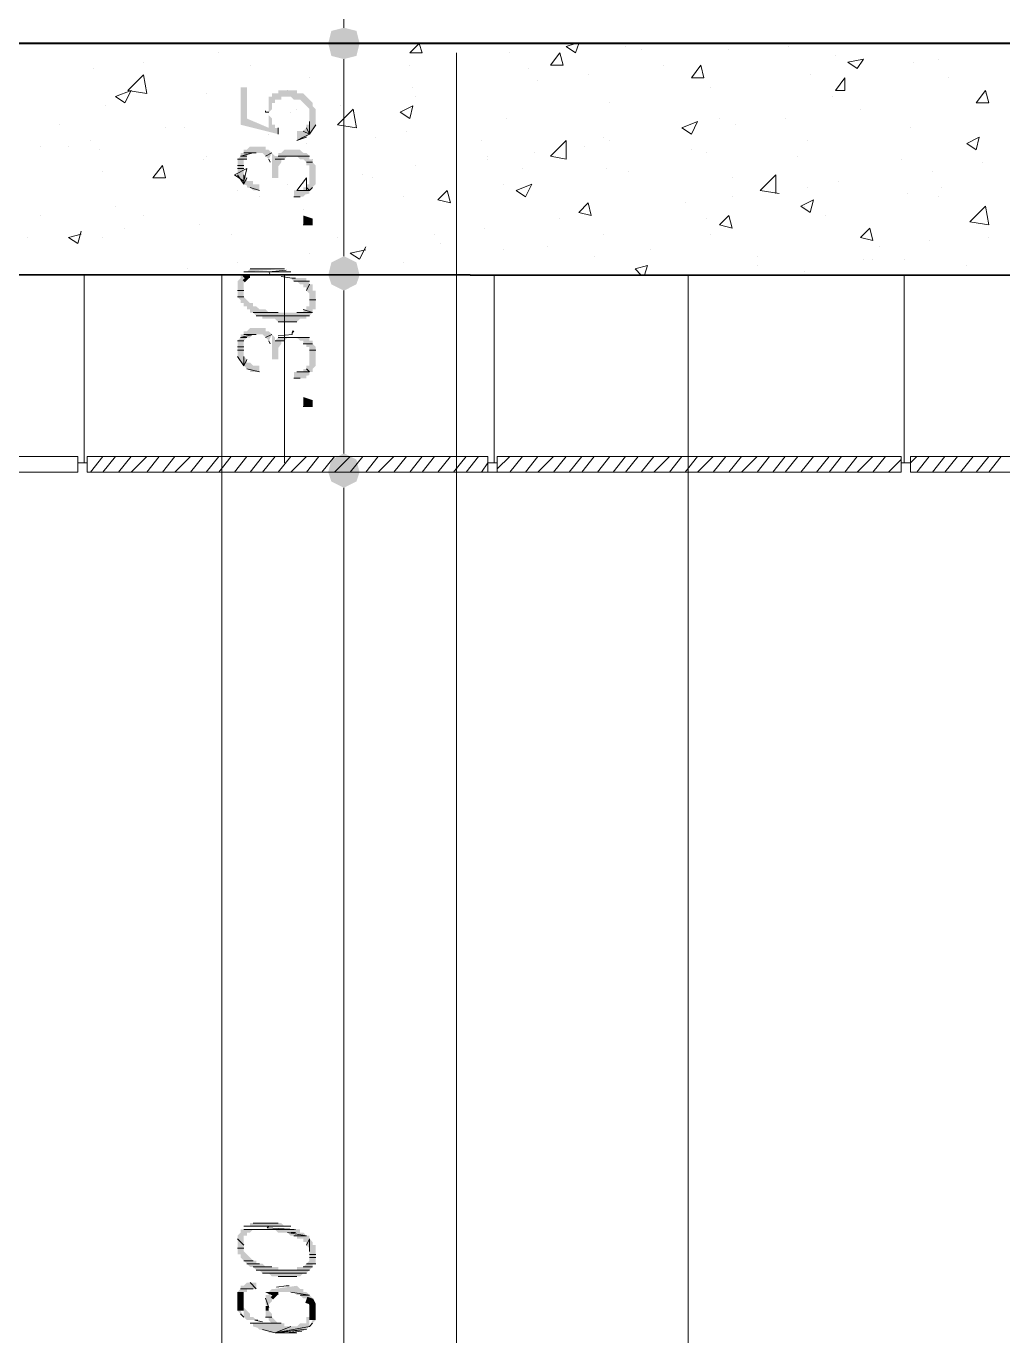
# Model space of a CAD drawing. Header units: millimetres. Extents: x 182 to 575, y -105 to 95.
# Drawn here: x 290.478 to 291.964, y 74.992 to 76.985 of the extents above; entities that cross this region are included whole.
import ezdxf

# ---------------------------------------------------------------- set-up
doc = ezdxf.new("R2010")
doc.units = ezdxf.units.MM
doc.header["$MEASUREMENT"] = 0
doc.layers.add('PDF_Geometry', color=7, linetype='Continuous')
doc.layers.add('PDF_Solid Fills', color=7, linetype='Continuous')

msp = doc.modelspace()

# ---------------------------------------------------------------- hatches: boundary and pattern name
at = {"layer": 'PDF_Solid Fills', "transparency": 33554559}
for points in [[(290.9421, 76.9396), (290.9612, 76.9348), (290.9802, 76.9396), (290.985, 76.9586), (290.9802, 76.9777), (290.9612, 76.9824), (290.9421, 76.9777), (290.9373, 76.9586)], [(290.8993, 76.6824), (290.9135, 76.6824), (290.9135, 76.692), (290.8993, 76.6967)], [(290.9421, 76.592), (290.9612, 76.5824), (290.9802, 76.592), (290.985, 76.6062), (290.9802, 76.6253), (290.9612, 76.6348), (290.9421, 76.6253), (290.9373, 76.6062)], [(290.8993, 76.592), (290.8993, 76.5872), (290.904, 76.5872), (290.904, 76.5824), (290.9088, 76.5777), (290.9088, 76.5586), (290.904, 76.5586), (290.904, 76.5539), (290.8993, 76.5539), (290.8993, 76.5491), (290.8469, 76.5491), (290.8421, 76.5539), (290.8326, 76.5539), (290.8278, 76.5586), (290.8231, 76.5586), (290.8231, 76.5634), (290.8183, 76.5634), (290.8135, 76.5682), (290.8088, 76.5729), (290.8088, 76.6062), (290.804, 76.6062), (290.804, 76.6015), (290.7993, 76.5967), (290.7993, 76.5729), (290.804, 76.5682), (290.804, 76.5634), (290.8088, 76.5634), (290.8088, 76.5586), (290.8135, 76.5586), (290.8135, 76.5539), (290.8183, 76.5539), (290.8183, 76.5491), (290.8231, 76.5491), (290.8278, 76.5443), (290.8373, 76.5443), (290.8373, 76.5396), (290.8564, 76.5396), (290.8612, 76.5348), (290.8897, 76.5348), (290.8945, 76.5396), (290.904, 76.5396), (290.904, 76.5443), (290.9088, 76.5443), (290.9135, 76.5491), (290.9135, 76.5539), (290.9183, 76.5539), (290.9183, 76.5824), (290.9135, 76.5824), (290.9135, 76.592), (290.9088, 76.592), (290.9088, 76.5967), (290.904, 76.5967), (290.904, 76.6015), (290.8802, 76.6015), (290.885, 76.5967), (290.8897, 76.5967), (290.8945, 76.592)], [(290.8707, 76.6158), (290.8183, 76.6158), (290.8135, 76.611)], [(290.8993, 76.4062), (290.9135, 76.4062), (290.9135, 76.4158), (290.8993, 76.4205)], [(290.9421, 76.292), (290.9612, 76.2824), (290.9802, 76.292), (290.985, 76.3062), (290.9802, 76.3253), (290.9612, 76.3348), (290.9421, 76.3253), (290.9373, 76.3062)], [(290.8231, 75.1539), (290.804, 75.1539), (290.804, 75.1491), (290.7993, 75.1443), (290.7993, 75.1158), (290.804, 75.1158), (290.804, 75.111), (290.8088, 75.1062), (290.8135, 75.1015), (290.8183, 75.0967), (290.8231, 75.0967), (290.8278, 75.092), (290.8326, 75.092), (290.8373, 75.0872), (290.8469, 75.0872), (290.8516, 75.0824), (290.8945, 75.0824), (290.8993, 75.0872), (290.904, 75.0872), (290.9088, 75.092), (290.9135, 75.0967), (290.9135, 75.1015), (290.9183, 75.1015), (290.9183, 75.1301), (290.9135, 75.1301), (290.9135, 75.1348), (290.9088, 75.1396), (290.9088, 75.1443), (290.904, 75.1443), (290.8993, 75.1491), (290.8945, 75.1491), (290.8945, 75.1539), (290.8564, 75.1539), (290.8612, 75.1491), (290.8754, 75.1491), (290.8802, 75.1443), (290.8897, 75.1443), (290.8897, 75.1396), (290.8993, 75.1396), (290.8993, 75.1348), (290.904, 75.1348), (290.904, 75.1301), (290.9088, 75.1253), (290.9088, 75.1062), (290.904, 75.1015), (290.8993, 75.0967), (290.8897, 75.0967), (290.8897, 75.092), (290.8612, 75.092), (290.8612, 75.0967), (290.8421, 75.0967), (290.8373, 75.1015), (290.8278, 75.1015), (290.8278, 75.1062), (290.8231, 75.1062), (290.8183, 75.111), (290.8135, 75.1158), (290.8088, 75.1205), (290.8088, 75.1443), (290.8135, 75.1443), (290.8135, 75.1491), (290.8183, 75.1491)], [(290.8659, 75.1634), (290.8183, 75.1634), (290.8183, 75.1586), (290.8707, 75.1586)], [(290.8135, 75.0586), (290.8135, 75.0634), (290.8278, 75.0634), (290.8278, 75.0729), (290.8135, 75.0729), (290.8088, 75.0681), (290.804, 75.0681), (290.804, 75.0634), (290.7993, 75.0586)]]:
    msp.add_hatch(color=256, dxfattribs=at).paths.add_polyline_path(points)
h = msp.add_hatch(color=256, dxfattribs=at)
h.paths.add_polyline_path([(290.8897, 76.811), (290.904, 76.8158), (290.9088, 76.8205), (290.9135, 76.8253), (290.9135, 76.8277), (290.9183, 76.8348), (290.9183, 76.8586), (290.9135, 76.8634), (290.9135, 76.8681), (290.9088, 76.8729), (290.904, 76.8777), (290.8993, 76.8824), (290.8897, 76.8824), (290.8897, 76.8872), (290.8612, 76.8872), (290.8612, 76.8824), (290.8516, 76.8824), (290.8516, 76.8777), (290.8469, 76.8777), (290.8469, 76.8539), (290.8516, 76.8586), (290.8516, 76.8681), (290.8564, 76.8681), (290.8564, 76.8729), (290.8659, 76.8729), (290.8659, 76.8777), (290.8802, 76.8777), (290.885, 76.8729), (290.8945, 76.8729), (290.8993, 76.8681), (290.904, 76.8634), (290.9088, 76.8586), (290.9088, 76.8348), (290.904, 76.8348), (290.904, 76.8301), (290.8993, 76.8253), (290.8897, 76.8253)])
h.paths.add_polyline_path([(290.8516, 76.8443), (290.8469, 76.8491), (290.8469, 76.8301), (290.8135, 76.8443), (290.8135, 76.892), (290.804, 76.892), (290.804, 76.8348), (290.8612, 76.8205), (290.8612, 76.8301), (290.8564, 76.8301), (290.8564, 76.8348), (290.8516, 76.8348)])
h = msp.add_hatch(color=256, dxfattribs=at)
h.paths.add_polyline_path([(290.8421, 76.8634), (290.8421, 76.8443), (290.8421, 76.8634)], flags=0)
h.paths.add_polyline_path([(290.8421, 76.8443), (290.8421, 76.8634), (290.8421, 76.8443)], flags=0)
h.paths.add_polyline_path([(290.8421, 76.8681), (290.8421, 76.8396), (290.8421, 76.8681)], flags=0)
h.paths.add_polyline_path([(290.8421, 76.8396), (290.8421, 76.8681), (290.8421, 76.8396)], flags=0)
h = msp.add_hatch(color=256, dxfattribs=at)
h.paths.add_polyline_path([(290.8326, 76.7348), (290.8326, 76.7443), (290.8231, 76.7443), (290.8231, 76.7491), (290.8135, 76.7491), (290.8135, 76.7539), (290.8088, 76.7586), (290.8088, 76.7824), (290.8135, 76.7824), (290.8135, 76.7872), (290.8167, 76.7904), (290.8231, 76.792), (290.8373, 76.792), (290.8421, 76.7872), (290.8469, 76.7824), (290.8516, 76.792), (290.8469, 76.7967), (290.8421, 76.7967), (290.8421, 76.8015), (290.8183, 76.8015), (290.8135, 76.7967), (290.8088, 76.7967), (290.8088, 76.792), (290.804, 76.792), (290.804, 76.7872), (290.7993, 76.7824), (290.7993, 76.7586), (290.804, 76.7515), (290.804, 76.7491), (290.8088, 76.7443), (290.8135, 76.7424), (290.8135, 76.7396), (290.8199, 76.738), (290.8231, 76.7348)])
h.paths.add_polyline_path([(290.8516, 76.7539), (290.8612, 76.7539), (290.8612, 76.7713), (290.8659, 76.7777), (290.8659, 76.7824), (290.8707, 76.7824), (290.8754, 76.7872), (290.885, 76.7872), (290.8909, 76.786), (290.8945, 76.7824), (290.8993, 76.7824), (290.904, 76.7777), (290.904, 76.7729), (290.9088, 76.7729), (290.9088, 76.7443), (290.904, 76.7443), (290.904, 76.7396), (290.8993, 76.7396), (290.8993, 76.7348), (290.885, 76.7348), (290.885, 76.7253), (290.8993, 76.7253), (290.9028, 76.7289), (290.9088, 76.7301), (290.9088, 76.7348), (290.9183, 76.7443), (290.9183, 76.7729), (290.9135, 76.7777), (290.9135, 76.7824), (290.9088, 76.7824), (290.9088, 76.7872), (290.904, 76.792), (290.8993, 76.792), (290.8945, 76.7967), (290.8707, 76.7967), (290.8659, 76.792), (290.8612, 76.792), (290.8612, 76.7872), (290.8564, 76.7872), (290.8516, 76.792)])
h = msp.add_hatch(color=256, dxfattribs=at)
h.paths.add_polyline_path([(290.8909, 76.5098), (290.8945, 76.5062), (290.8993, 76.5062), (290.8993, 76.5015), (290.904, 76.5015), (290.904, 76.4967), (290.9088, 76.4967), (290.9088, 76.4681), (290.904, 76.4681), (290.904, 76.4634), (290.8993, 76.4634), (290.8993, 76.4586), (290.885, 76.4586), (290.885, 76.4491), (290.904, 76.4491), (290.904, 76.4529), (290.9088, 76.4539), (290.9088, 76.4586), (290.9135, 76.4586), (290.9135, 76.4634), (290.9183, 76.4681), (290.9183, 76.4967), (290.9135, 76.5015), (290.9135, 76.5062), (290.9088, 76.5062), (290.9088, 76.511), (290.885, 76.511)])
h.paths.add_polyline_path([(290.8326, 76.4586), (290.8326, 76.4681), (290.8231, 76.4681), (290.8183, 76.4729), (290.8135, 76.4729), (290.8135, 76.4777), (290.8088, 76.4824), (290.8088, 76.5062), (290.8135, 76.511), (290.8183, 76.511), (290.8231, 76.5158), (290.8373, 76.5158), (290.8421, 76.511), (290.8469, 76.5062), (290.8516, 76.5158), (290.8469, 76.5205), (290.8421, 76.5205), (290.8421, 76.5253), (290.8183, 76.5253), (290.8135, 76.5205), (290.8088, 76.5205), (290.8088, 76.5158), (290.804, 76.5158), (290.804, 76.511), (290.7993, 76.5062), (290.7993, 76.4824), (290.804, 76.4753), (290.804, 76.4729), (290.8088, 76.4681), (290.8135, 76.4634), (290.8183, 76.4622), (290.8183, 76.4586)])
h.paths.add_polyline_path([(290.8516, 76.5158), (290.8516, 76.4777), (290.8612, 76.4777), (290.8612, 76.4951), (290.8659, 76.5015), (290.8659, 76.5062), (290.8707, 76.5062), (290.8754, 76.511), (290.8612, 76.511), (290.8564, 76.5062), (290.8564, 76.511)])
h = msp.add_hatch(color=256, dxfattribs=at)
h.paths.add_polyline_path([(290.8516, 75.0443), (290.8516, 75.0491), (290.8469, 75.0586), (290.8469, 75.0539), (290.8421, 75.0539), (290.8421, 75.0396), (290.8469, 75.0348), (290.8469, 75.0396)])
h.paths.add_polyline_path([(290.8859, 75.0577), (290.8897, 75.0539), (290.8945, 75.0539), (290.8993, 75.0491), (290.904, 75.0491), (290.9135, 75.0443), (290.9135, 75.0491), (290.9088, 75.0539), (290.904, 75.0586), (290.8993, 75.0586), (290.8993, 75.0634), (290.8945, 75.0634), (290.8897, 75.0681), (290.8564, 75.0634), (290.8516, 75.0634), (290.8469, 75.0586), (290.8802, 75.0586)])
h = msp.add_hatch(color=256, dxfattribs=at)
h.paths.add_polyline_path([(290.7993, 75.0396), (290.7993, 75.0301), (290.804, 75.0253), (290.804, 75.0253), (290.8088, 75.0205), (290.804, 75.0301)])
h.paths.add_polyline_path([(290.8231, 75.0205), (290.8183, 75.0205), (290.8183, 75.0253), (290.8135, 75.0301), (290.8088, 75.0348), (290.8088, 75.0205), (290.8135, 75.0158), (290.8278, 75.0158)])
h = msp.add_hatch(color=256, dxfattribs=at)
h.paths.add_polyline_path([(290.8297, 75.0043), (290.8326, 75.0015), (290.8469, 74.9986), (290.8469, 74.9967), (290.8564, 74.9967), (290.904, 75.0015), (290.9088, 75.0062), (290.9088, 75.0205), (290.904, 75.0205), (290.904, 75.011), (290.8945, 75.011), (290.8897, 75.0062), (290.8707, 75.0062), (290.8707, 75.011), (290.8612, 75.011), (290.8564, 75.0158), (290.8516, 75.0205), (290.8516, 75.0253), (290.8469, 75.0301), (290.8421, 75.0301), (290.8421, 75.0205), (290.8469, 75.0205), (290.8469, 75.0158), (290.8516, 75.011), (290.8231, 75.011), (290.8231, 75.0062)])
h.paths.add_polyline_path([(290.9088, 75.0062), (290.9135, 75.011), (290.9183, 75.0158), (290.9183, 75.0253), (290.9135, 75.0158)])

# ---------------------------------------------------------------- linework, layer by layer
at = {"layer": 'PDF_Geometry', "lineweight": 13}
for points in [[(290.9612, 76.9824), (290.9612, 77.011), (290.9612, 79.511), (290.9612, 79.5348)], [(291.1326, 75.9443), (291.1326, 76.9443)], [(290.9612, 76.6348), (290.9612, 76.6586), (290.9612, 76.911), (290.9612, 76.9348)], [(290.8754, 76.8872), (290.8754, 76.8872), (290.8754, 76.8872)], [(290.8421, 76.8562), (290.8421, 76.8539), (290.8421, 76.8539), (290.8421, 76.8539), (290.8469, 76.8539), (290.8469, 76.8539)], [(290.804, 76.7872), (290.8135, 76.7872), (290.804, 76.7872)], [(290.8135, 76.7872), (290.804, 76.7872), (290.8135, 76.7872)], [(290.8278, 76.792), (290.8088, 76.792), (290.8278, 76.792)], [(290.8421, 76.7872), (290.8516, 76.792), (290.8421, 76.7872)], [(290.8802, 76.7872), (290.8612, 76.7872), (290.8802, 76.7872)], [(290.7993, 76.7824), (290.8135, 76.7824), (290.7993, 76.7824)], [(290.8088, 76.7729), (290.7993, 76.7729), (290.8088, 76.7729)], [(290.7993, 76.7681), (290.8088, 76.7681), (290.7993, 76.7681)], [(290.8469, 76.7824), (290.8469, 76.7824), (290.8492, 76.7777)], [(290.9135, 76.7777), (290.904, 76.7777), (290.9135, 76.7777)], [(290.904, 76.7777), (290.9135, 76.7777), (290.904, 76.7777)], [(290.9088, 76.7348), (290.8897, 76.7348), (290.9088, 76.7348)], [(290.8897, 76.7348), (290.9088, 76.7348), (290.8897, 76.7348)], [(290.9135, 76.6824), (290.8993, 76.6824), (290.9135, 76.6824)], [(280.704, 76.6062), (293.1516, 76.6062)], [(290.5659, 76.3205), (290.5659, 76.6062)], [(290.8802, 76.611), (290.8088, 76.611), (290.8802, 76.611)], [(290.8088, 76.611), (290.8802, 76.611), (290.8088, 76.611)], [(290.8183, 76.6158), (290.8707, 76.6158), (290.8183, 76.6158)], [(290.8707, 76.6158), (290.8183, 76.6158), (290.8707, 76.6158)], [(290.8231, 76.6158), (290.8612, 76.6158), (290.8231, 76.6158)], [(290.8612, 76.6158), (290.8231, 76.6158), (290.8612, 76.6158)], [(290.8421, 76.6158), (290.8421, 76.6158), (290.8421, 76.6158)], [(290.8731, 76.6134), (290.8469, 76.611), (290.8469, 76.611), (290.8493, 76.6062)], [(290.854, 76.6062), (290.8707, 76.6062), (290.8469, 76.6062)], [(290.8635, 76.6062), (290.8778, 76.6062), (290.8564, 76.6062)], [(290.8707, 76.6062), (290.8707, 76.3205), (290.8707, 76.5062)], [(291.1326, 76.6062), (291.1326, 73.7586)], [(291.1897, 76.3205), (291.1897, 76.6062)], [(291.8135, 76.3205), (291.8135, 76.6062)], [(290.8659, 76.6039), (290.8826, 76.6015), (290.8873, 76.6015)], [(290.885, 76.5967), (290.904, 76.5967), (290.885, 76.5967)], [(290.8897, 76.5967), (290.9088, 76.5967), (290.8897, 76.5967)], [(290.904, 76.5824), (290.9088, 76.592), (290.904, 76.5824)], [(290.7993, 76.5824), (290.8088, 76.5824), (290.7993, 76.5824)], [(290.7993, 76.5729), (290.8088, 76.5729), (290.7993, 76.5729)], [(290.9612, 76.3348), (290.9612, 76.3586), (290.9612, 76.5586), (290.9612, 76.5824)], [(290.8612, 76.5491), (290.8231, 76.5491), (290.8612, 76.5491)], [(290.8231, 76.5491), (290.8516, 76.5491), (290.8231, 76.5491)], [(290.8516, 76.5491), (290.8231, 76.5491), (290.8516, 76.5491)], [(290.8278, 76.5443), (290.9088, 76.5443), (290.8278, 76.5443)], [(290.9088, 76.5443), (290.8278, 76.5443), (290.9088, 76.5443)], [(290.8897, 76.5348), (290.8612, 76.5348), (290.8897, 76.5348)], [(290.8612, 76.5348), (290.8897, 76.5348), (290.8612, 76.5348)], [(290.8707, 76.5348), (290.8802, 76.5348), (290.8707, 76.5348)], [(290.7993, 76.5062), (290.8088, 76.5062), (290.7993, 76.5062)], [(290.8088, 76.5062), (290.7993, 76.5062), (290.8088, 76.5062)], [(290.804, 76.511), (290.8135, 76.511), (290.804, 76.511)], [(290.8135, 76.511), (290.804, 76.511), (290.8135, 76.511)], [(290.8278, 76.5158), (290.8088, 76.5158), (290.8278, 76.5158)], [(290.8421, 76.511), (290.8516, 76.5158), (290.8421, 76.511)], [(290.8469, 76.5062), (290.8469, 76.5062), (290.8492, 76.5015)], [(290.8564, 76.5062), (290.8707, 76.5062), (290.8564, 76.5062)], [(290.8707, 76.5062), (290.8564, 76.5062), (290.8707, 76.5062)], [(290.8826, 76.5205), (290.885, 76.5205), (290.885, 76.5205), (290.8826, 76.5181), (290.8826, 76.5158), (290.8826, 76.5158), (290.8612, 76.5134)], [(290.8088, 76.4967), (290.7993, 76.4967), (290.8088, 76.4967)], [(290.7993, 76.492), (290.8088, 76.492), (290.7993, 76.492)], [(290.9183, 76.492), (290.9088, 76.492), (290.9183, 76.492)], [(290.9088, 76.4586), (290.8897, 76.4586), (290.9088, 76.4586)], [(290.8897, 76.4586), (290.9088, 76.4586), (290.8897, 76.4586)], [(290.9135, 76.4062), (290.8993, 76.4062), (290.9135, 76.4062)], [(290.4421, 76.3062), (290.5564, 76.3062), (290.5564, 76.3301), (290.4421, 76.3301)], [(290.5754, 76.3062), (290.5945, 76.3301)], [(290.5945, 76.3062), (290.6135, 76.3301)], [(290.6183, 76.3062), (290.6373, 76.3301)], [(290.6373, 76.3062), (290.6612, 76.3301)], [(290.6612, 76.3062), (290.6802, 76.3301)], [(290.685, 76.3062), (290.704, 76.3301)], [(290.704, 76.3062), (290.7278, 76.3301)], [(290.7278, 76.3062), (290.7469, 76.3301)], [(290.7516, 76.3062), (290.7707, 76.3301)], [(290.7707, 76.3062), (290.7897, 76.3301)], [(290.7945, 76.3062), (290.8135, 76.3301)], [(290.8183, 76.3062), (290.8373, 76.3301)], [(290.8373, 76.3062), (290.8564, 76.3301)], [(290.8612, 76.3062), (290.8802, 76.3301)], [(290.8802, 76.3062), (290.904, 76.3301)], [(290.904, 76.3062), (290.9231, 76.3301)], [(290.9278, 76.3062), (290.9469, 76.3301)], [(290.9469, 76.3062), (290.9707, 76.3301)], [(290.9707, 76.3062), (290.9897, 76.3301)], [(290.9945, 76.3062), (291.0135, 76.3301)], [(291.0135, 76.3062), (291.0373, 76.3301)], [(291.0373, 76.3062), (291.0564, 76.3301)], [(291.0612, 76.3062), (291.0802, 76.3301)], [(291.0802, 76.3062), (291.0992, 76.3301)], [(291.104, 76.3062), (291.1231, 76.3301)], [(291.1278, 76.3062), (291.1469, 76.3301)], [(291.1469, 76.3062), (291.1659, 76.3301)], [(291.1802, 76.3062), (291.1802, 76.3301)], [(291.1945, 76.3062), (291.1945, 76.3301)], [(291.1945, 76.311), (291.2135, 76.3301)], [(291.2135, 76.3062), (291.2326, 76.3301)], [(291.2373, 76.3062), (291.2564, 76.3301)], [(291.2564, 76.3062), (291.2802, 76.3301)], [(291.2802, 76.3062), (291.2993, 76.3301)], [(291.304, 76.3062), (291.3231, 76.3301)], [(291.3231, 76.3062), (291.3421, 76.3301)], [(291.3469, 76.3062), (291.3659, 76.3301)], [(291.3707, 76.3062), (291.3897, 76.3301)], [(291.3897, 76.3062), (291.4088, 76.3301)], [(291.4135, 76.3062), (291.4326, 76.3301)], [(291.4326, 76.3062), (291.4564, 76.3301)], [(291.4564, 76.3062), (291.4754, 76.3301)], [(291.4802, 76.3062), (291.4992, 76.3301)], [(291.4992, 76.3062), (291.5231, 76.3301)], [(291.5231, 76.3062), (291.5421, 76.3301)], [(291.5469, 76.3062), (291.5659, 76.3301)], [(291.5659, 76.3062), (291.5897, 76.3301)], [(291.5897, 76.3062), (291.6088, 76.3301)], [(291.6135, 76.3062), (291.6326, 76.3301)], [(291.6326, 76.3062), (291.6516, 76.3301)], [(291.6564, 76.3062), (291.6754, 76.3301)], [(291.6802, 76.3062), (291.6993, 76.3301)], [(291.6993, 76.3062), (291.7183, 76.3301)], [(291.7231, 76.3062), (291.7421, 76.3301)], [(291.7421, 76.3062), (291.7659, 76.3301)], [(291.7659, 76.3062), (291.785, 76.3301)], [(291.8088, 76.3062), (291.8088, 76.3301)], [(291.8326, 76.3301), (291.8231, 76.3205), (291.8088, 76.3205)], [(291.8231, 76.3062), (291.8231, 76.3301)], [(291.8326, 76.3062), (291.8516, 76.3301)], [(291.8564, 76.3062), (291.8754, 76.3301)], [(291.8754, 76.3062), (291.8945, 76.3301)], [(291.8992, 76.3062), (291.9183, 76.3301)], [(291.9231, 76.3062), (291.9421, 76.3301)], [(291.9421, 76.3062), (291.9612, 76.3301)], [(291.1707, 76.3062), (291.1802, 76.3205), (291.1945, 76.3205)], [(291.7897, 76.3062), (291.8088, 76.3253)], [(290.9612, 73.7348), (290.9612, 73.7586), (290.9612, 76.2586), (290.9612, 76.2824)], [(291.1326, 75.4443), (291.1326, 75.4443)], [(290.8802, 75.1586), (290.8088, 75.1586), (290.8802, 75.1586)], [(290.8088, 75.1539), (290.885, 75.1539), (290.8088, 75.1539)], [(290.8707, 75.1586), (290.8183, 75.1586), (290.8707, 75.1586)], [(290.8231, 75.1634), (290.8612, 75.1634), (290.8231, 75.1634)], [(290.8612, 75.1634), (290.8231, 75.1634), (290.8612, 75.1634)], [(290.8421, 75.1634), (290.8421, 75.1634), (290.8421, 75.1634)], [(290.8421, 75.1586), (290.8469, 75.1586), (290.8445, 75.1562), (290.8873, 75.1539)], [(290.854, 75.1539), (290.8707, 75.1539), (290.8469, 75.1539)], [(290.8802, 75.1491), (290.8826, 75.1491), (290.8873, 75.1491)], [(290.885, 75.1443), (290.904, 75.1443), (290.885, 75.1443)], [(290.904, 75.1301), (290.9088, 75.1396), (290.904, 75.1301)], [(290.9088, 75.1205), (290.9088, 75.1396), (290.9088, 75.1205)], [(290.7993, 75.1253), (290.8088, 75.1253), (290.7993, 75.1253)], [(290.9088, 75.111), (290.9183, 75.111), (290.9088, 75.111)], [(290.8231, 75.1062), (290.8088, 75.1062), (290.8231, 75.1062)], [(290.8088, 75.1062), (290.8231, 75.1062), (290.8088, 75.1062)], [(290.8231, 75.0967), (290.8516, 75.0967), (290.8231, 75.0967)], [(290.8516, 75.0967), (290.8231, 75.0967), (290.8516, 75.0967)], [(290.8278, 75.092), (290.9088, 75.092), (290.8278, 75.092)], [(290.9088, 75.092), (290.8278, 75.092), (290.9088, 75.092)], [(290.8373, 75.0872), (290.904, 75.0872), (290.8373, 75.0872)], [(290.904, 75.0872), (290.8373, 75.0872), (290.904, 75.0872)], [(290.8897, 75.0824), (290.8612, 75.0824), (290.8897, 75.0824)], [(290.8612, 75.0824), (290.8897, 75.0824), (290.8612, 75.0824)], [(290.8707, 75.0824), (290.8802, 75.0824), (290.8707, 75.0824)], [(290.8778, 75.0681), (290.8731, 75.0681), (290.8731, 75.0681), (290.8588, 75.0658)], [(290.8945, 75.0539), (290.9088, 75.0539), (290.8945, 75.0539)], [(290.8373, 75.0134), (290.8254, 75.0158), (290.8302, 75.0158)], [(290.8469, 75.011), (290.8183, 75.011), (290.8469, 75.011)], [(290.8516, 75.011), (290.8231, 75.011), (290.8516, 75.011)], [(290.8564, 74.9967), (290.8897, 74.9967), (290.8564, 74.9967)], [(290.8897, 74.9967), (290.8564, 74.9967), (290.8897, 74.9967)], [(290.8707, 74.9967), (290.8802, 74.9967), (290.8707, 74.9967)], [(290.8969, 74.9991), (290.8731, 74.9967), (290.8731, 74.9967)]]:
    msp.add_lwpolyline(points, dxfattribs=at)
at = {"layer": 'PDF_Geometry', "lineweight": 40}
for points in [[(292.9516, 76.6062), (293.404, 76.611), (293.404, 76.9586), (280.6802, 76.9586), (280.304, 76.9586), (280.304, 76.6062), (280.6802, 76.6062), (280.7516, 76.6062)], [(293.3088, 76.9586), (292.3088, 76.9586), (291.2897, 76.9586)], [(281.4564, 76.6301), (281.4659, 76.6158), (281.4802, 76.611), (292.2278, 76.6062)]]:
    msp.add_lwpolyline(points, dxfattribs=at)
at = {"layer": 'PDF_Geometry', "lineweight": 0}
for points in [[(290.7707, 76.9443), (290.7707, 76.9443)], [(290.9945, 76.9586), (290.9945, 76.9586)], [(291.2135, 76.9443), (291.2135, 76.9443)], [(291.3183, 76.9586), (291.3135, 76.9443), (291.2993, 76.9539), (291.3135, 76.9586)], [(291.3897, 76.9539), (291.3897, 76.9539)], [(291.4135, 76.9491), (291.4135, 76.9491)], [(291.5469, 76.9491), (291.5469, 76.9491)], [(291.6373, 76.9539), (291.6373, 76.9539)], [(290.6564, 76.9301), (290.6564, 76.9301)], [(290.8183, 76.9253), (290.8183, 76.9253)], [(291.0612, 76.9253), (291.0612, 76.9253)], [(291.4469, 76.9253), (291.4469, 76.9253)], [(291.7088, 76.9396), (291.7088, 76.9396)], [(291.8278, 76.9301), (291.8278, 76.9301)], [(291.8659, 76.9348), (291.8659, 76.9348)], [(290.5802, 76.9205), (290.5802, 76.9205)], [(290.9088, 76.9062), (290.9088, 76.9062)], [(291.2421, 76.9205), (291.2421, 76.9205)], [(291.3326, 76.911), (291.3326, 76.911)], [(291.6707, 76.911), (291.6707, 76.911)], [(291.8802, 76.9062), (291.8802, 76.9062)], [(290.6421, 76.8967), (290.6421, 76.8967)], [(291.0659, 76.892), (291.0659, 76.892)], [(291.2564, 76.9015), (291.2564, 76.9015)], [(291.5183, 76.892), (291.5183, 76.892)], [(290.7516, 76.8824), (290.7516, 76.8824)], [(291.0707, 76.8777), (291.0707, 76.8777)], [(291.3659, 76.8681), (291.3659, 76.8681)], [(291.704, 76.8777), (291.704, 76.8777)], [(291.9373, 76.8824), (291.9373, 76.8824)], [(290.5992, 76.8634), (290.5992, 76.8634)], [(290.8802, 76.8539), (290.8802, 76.8539)], [(290.8897, 76.8586), (290.8897, 76.8586)], [(290.9564, 76.8634), (290.9564, 76.8634)], [(291.7469, 76.8586), (291.7469, 76.8586)], [(290.5278, 76.8348), (290.5278, 76.8348)], [(290.6897, 76.8301), (290.6897, 76.8301)], [(290.6897, 76.8301), (290.6897, 76.8301)], [(290.7183, 76.8301), (290.7183, 76.8301)], [(291.0564, 76.8253), (291.0564, 76.8253)], [(291.2088, 76.8443), (291.2088, 76.8443)], [(291.5326, 76.8443), (291.5326, 76.8443)], [(291.5564, 76.8348), (291.5564, 76.8348)], [(291.6326, 76.8443), (291.6326, 76.8443)], [(291.8231, 76.8301), (291.8231, 76.8301)], [(290.5754, 76.811), (290.5754, 76.811)], [(290.8469, 76.8205), (290.8469, 76.8205)], [(290.904, 76.8062), (290.904, 76.8062)], [(291.0088, 76.8158), (291.0088, 76.8158)], [(291.1707, 76.811), (291.1707, 76.811)], [(291.3564, 76.8158), (291.3564, 76.8158)], [(291.3659, 76.811), (291.3659, 76.811)], [(291.6659, 76.811), (291.6659, 76.811)], [(290.4993, 76.8015), (290.4993, 76.8015)], [(290.5421, 76.8015), (290.5421, 76.8015)], [(290.5897, 76.7967), (290.5897, 76.7967)], [(290.7516, 76.7872), (290.7516, 76.7872)], [(291.1802, 76.7872), (291.1802, 76.7872)], [(291.2516, 76.792), (291.2516, 76.792)], [(291.3278, 76.8015), (291.3278, 76.8015)], [(291.4897, 76.7967), (291.4897, 76.7967)], [(291.5135, 76.792), (291.5135, 76.792)], [(291.6516, 76.7872), (291.6516, 76.7872)], [(290.7469, 76.7824), (290.7469, 76.7824)], [(290.9135, 76.7824), (290.9135, 76.7824)], [(291.0707, 76.7729), (291.0707, 76.7729)], [(291.1802, 76.7824), (291.1802, 76.7824)], [(291.2326, 76.7681), (291.2326, 76.7681)], [(291.3612, 76.7681), (291.3612, 76.7681)], [(291.8088, 76.7824), (291.8088, 76.7824)], [(291.9326, 76.7777), (291.9326, 76.7777)], [(290.5945, 76.7634), (290.5945, 76.7634)], [(290.9897, 76.7586), (290.9897, 76.7586)], [(291.004, 76.7539), (291.004, 76.7539)], [(291.3945, 76.7634), (291.3945, 76.7634)], [(291.5516, 76.7539), (291.5516, 76.7539)], [(291.6231, 76.7301), (291.5945, 76.7348), (291.6183, 76.7586), (291.6183, 76.7301)], [(291.7135, 76.7491), (291.7135, 76.7491)], [(291.8564, 76.7634), (291.8564, 76.7634)], [(290.7993, 76.7348), (290.7993, 76.7348)], [(290.8326, 76.7253), (290.8326, 76.7253)], [(290.8754, 76.7443), (290.8754, 76.7443)], [(291.0516, 76.7253), (291.0516, 76.7253)], [(291.204, 76.7443), (291.204, 76.7443)], [(291.5516, 76.7253), (291.5516, 76.7253)], [(291.6659, 76.7396), (291.6659, 76.7396)], [(291.8183, 76.7301), (291.8183, 76.7301)], [(291.8659, 76.7253), (291.8659, 76.7253)], [(291.8707, 76.7396), (291.8707, 76.7396)], [(290.6135, 76.711), (290.6135, 76.711)], [(290.8993, 76.7062), (290.8993, 76.7062)], [(291.4802, 76.7158), (291.4802, 76.7158)], [(291.6612, 76.711), (291.6612, 76.711)], [(290.4993, 76.6967), (290.4993, 76.6967)], [(290.6564, 76.6967), (290.6564, 76.6967)], [(291.2897, 76.692), (291.2897, 76.692)], [(291.5135, 76.692), (291.5135, 76.692)], [(291.6945, 76.6967), (291.6945, 76.6967)], [(290.5612, 76.6729), (290.5564, 76.6539), (290.5421, 76.6634), (290.5612, 76.6681)], [(290.6278, 76.6777), (290.6278, 76.6777)], [(290.7421, 76.6824), (290.7421, 76.6824)], [(290.7897, 76.6681), (290.7897, 76.6681)], [(291.0992, 76.6681), (291.0992, 76.6681)], [(291.1754, 76.6777), (291.1754, 76.6777)], [(291.3564, 76.6681), (291.3564, 76.6681)], [(291.5183, 76.6681), (291.5183, 76.6681)], [(290.4802, 76.6634), (290.4802, 76.6634)], [(290.5945, 76.6634), (290.5945, 76.6634)], [(290.9516, 76.6634), (290.9516, 76.6634)], [(290.9945, 76.6491), (290.985, 76.6301), (290.9707, 76.6396), (290.9945, 76.6443)], [(291.1088, 76.6539), (291.1088, 76.6539)], [(291.2707, 76.6491), (291.2707, 76.6491)], [(291.7754, 76.6491), (291.7754, 76.6491)], [(291.8516, 76.6586), (291.8516, 76.6586)], [(291.9421, 76.6634), (291.9421, 76.6634)], [(290.9088, 76.6396), (290.9088, 76.6396)], [(291.204, 76.6443), (291.204, 76.6443)], [(291.3421, 76.6348), (291.3421, 76.6348)], [(291.4278, 76.6443), (291.4278, 76.6443)], [(291.5897, 76.6348), (291.5897, 76.6348)], [(291.7516, 76.6301), (291.7516, 76.6301)], [(291.7659, 76.6301), (291.7659, 76.6301)], [(291.8135, 76.6301), (291.8135, 76.6301)], [(290.7231, 76.6158), (290.7231, 76.6158)], [(290.7993, 76.6253), (290.7993, 76.6253)], [(291.0516, 76.6253), (291.0516, 76.6253)], [(291.4135, 76.6062), (291.404, 76.6158), (291.4231, 76.6205), (291.4183, 76.6062)], [(291.5897, 76.6205), (291.5897, 76.6205)], [(291.6612, 76.611), (291.6612, 76.611)], [(291.9088, 76.6205), (291.9088, 76.6205)]]:
    msp.add_lwpolyline(points, dxfattribs=at)
at = {"layer": 'PDF_Geometry', "lineweight": 13}
for points in [[(290.8707, 76.9586), (291.3373, 76.9586)], [(290.8612, 76.8301), (290.8612, 76.8205), (290.8612, 76.8301)], [(290.8993, 76.8253), (290.9088, 76.8205), (290.8993, 76.8253)], [(290.904, 76.8301), (290.9088, 76.8205), (290.904, 76.8301)], [(290.9088, 76.8396), (290.9088, 76.8205), (290.9088, 76.8396)], [(290.9183, 76.8348), (290.9088, 76.8205), (290.9183, 76.8348)], [(290.9088, 76.8205), (290.8897, 76.811), (290.9088, 76.8205)], [(290.8993, 76.8158), (290.8897, 76.811), (290.8993, 76.8158)], [(290.904, 76.8158), (290.8897, 76.811), (290.904, 76.8158)], [(290.8231, 76.792), (290.804, 76.7872), (290.8231, 76.792)], [(290.9088, 76.7872), (290.8612, 76.7872), (290.9088, 76.7872)], [(290.8707, 76.7824), (290.8564, 76.7824), (290.8707, 76.7824)], [(290.7993, 76.7586), (290.8088, 76.7443), (290.7993, 76.7586)], [(290.8088, 76.7586), (290.8088, 76.7443), (290.8088, 76.7586)], [(290.8135, 76.7539), (290.8088, 76.7443), (290.8135, 76.7539)], [(290.8183, 76.7396), (290.8326, 76.7348), (290.8183, 76.7396)], [(290.8945, 76.7253), (290.885, 76.7253), (290.8945, 76.7253)], [(290.904, 76.7396), (290.9088, 76.7348), (290.904, 76.7396)], [(290.9135, 76.7396), (290.9088, 76.7348), (290.9135, 76.7396)], [(290.8707, 76.6062), (291.3135, 76.6062)], [(290.9088, 76.5682), (290.9183, 76.5682), (290.9088, 76.5682)], [(290.8897, 76.5491), (290.9135, 76.5491), (290.8897, 76.5491)], [(290.8993, 76.5539), (290.9135, 76.5491), (290.8993, 76.5539)], [(290.9135, 76.5491), (290.8993, 76.5491), (290.9135, 76.5491)], [(290.8231, 76.5158), (290.804, 76.511), (290.8231, 76.5158)], [(290.9088, 76.511), (290.8612, 76.511), (290.9088, 76.511)], [(290.9135, 76.5015), (290.8993, 76.5015), (290.9135, 76.5015)], [(290.7993, 76.4824), (290.8088, 76.4681), (290.7993, 76.4824)], [(290.8088, 76.4824), (290.8088, 76.4681), (290.8088, 76.4824)], [(290.8135, 76.4777), (290.8088, 76.4681), (290.8135, 76.4777)], [(290.8135, 76.4634), (290.8326, 76.4586), (290.8135, 76.4634)], [(290.8945, 76.4491), (290.885, 76.4491), (290.8945, 76.4491)], [(290.904, 76.4634), (290.9088, 76.4586), (290.904, 76.4634)], [(290.5564, 76.3301), (290.5564, 76.3062)], [(290.5707, 76.3301), (290.5707, 76.3062)], [(290.5707, 76.3301), (291.1802, 76.3301), (291.1802, 76.3062), (290.5707, 76.3062)], [(291.8088, 76.3301), (291.1945, 76.3301), (291.1945, 76.3062), (291.8088, 76.3062)], [(291.8231, 76.3301), (292.4326, 76.3301), (292.4326, 76.3062), (291.8231, 76.3062)], [(290.5707, 76.3205), (290.5564, 76.3205)], [(290.8707, 76.3062), (291.3373, 76.3062)], [(290.7993, 75.1396), (290.8088, 75.1301), (290.7993, 75.1396)], [(290.8754, 75.1491), (290.904, 75.1443), (290.8754, 75.1491)], [(290.9088, 75.1158), (290.9183, 75.1158), (290.9088, 75.1158)], [(290.8135, 75.1015), (290.8326, 75.1015), (290.8135, 75.1015)], [(290.9135, 75.0967), (290.8993, 75.0967), (290.9135, 75.0967)], [(290.8993, 75.0967), (290.9135, 75.0967), (290.8993, 75.0967)], [(290.8993, 75.0967), (290.9135, 75.0967), (290.8993, 75.0967)], [(290.904, 75.1015), (290.9183, 75.1015), (290.904, 75.1015)], [(290.8183, 75.0729), (290.8278, 75.0634), (290.8183, 75.0729)], [(290.8231, 75.0634), (290.804, 75.0634), (290.8231, 75.0634)], [(290.8802, 75.0586), (290.9088, 75.0539), (290.8802, 75.0586)], [(290.8421, 75.0491), (290.8469, 75.0348), (290.8421, 75.0491)], [(290.804, 75.0253), (290.8088, 75.0205), (290.804, 75.0253)], [(290.8516, 75.0205), (290.8421, 75.0205), (290.8516, 75.0205)], [(290.8373, 75.0015), (290.8564, 74.9967), (290.8373, 75.0015)], [(290.8516, 75.011), (290.8659, 75.011), (290.8516, 75.011)], [(290.8612, 75.011), (290.8516, 75.011), (290.8612, 75.011)], [(290.9088, 75.0062), (290.8564, 74.9967), (290.9088, 75.0062)], [(290.8802, 75.0062), (290.8564, 74.9967), (290.8802, 75.0062)], [(290.8993, 75.0015), (290.8564, 74.9967), (290.8993, 75.0015)], [(290.904, 75.0015), (290.8564, 74.9967), (290.904, 75.0015)], [(290.9135, 75.011), (290.9088, 75.0062), (290.9135, 75.011)]]:
    msp.add_lwpolyline(points, close=True, dxfattribs=at)
at = {"layer": 'PDF_Geometry', "lineweight": 0}
for points in [[(291.0754, 76.9586), (291.0802, 76.9443), (291.0612, 76.9443)], [(291.2897, 76.9443), (291.2945, 76.9253), (291.2754, 76.9253)], [(291.504, 76.9253), (291.5088, 76.9062), (291.4897, 76.9062)], [(291.7516, 76.9348), (291.7421, 76.9205), (291.7278, 76.9301)], [(290.6612, 76.8824), (290.6326, 76.8872), (290.6564, 76.911)], [(291.7231, 76.9062), (291.7231, 76.8872), (291.7088, 76.8872)], [(290.6373, 76.8872), (290.6278, 76.8681), (290.6135, 76.8777)], [(291.9373, 76.8872), (291.9421, 76.8681), (291.9231, 76.8681)], [(290.9802, 76.8301), (290.9516, 76.8348), (290.9754, 76.8586)], [(291.0659, 76.8634), (291.0612, 76.8443), (291.0469, 76.8539)], [(291.4992, 76.8396), (291.4897, 76.8205), (291.4754, 76.8301)], [(291.2993, 76.7824), (291.2754, 76.7872), (291.2993, 76.811)], [(291.9278, 76.8158), (291.9231, 76.7967), (291.9088, 76.8062)], [(290.685, 76.7729), (290.6897, 76.7539), (290.6707, 76.7539)], [(290.8135, 76.7681), (290.8088, 76.7491), (290.7945, 76.7586)], [(290.904, 76.7539), (290.904, 76.7348), (290.8897, 76.7348)], [(291.1183, 76.7348), (291.1231, 76.7158), (291.104, 76.7205)], [(291.2469, 76.7443), (291.2373, 76.7253), (291.2231, 76.7348)], [(291.3326, 76.7158), (291.3373, 76.6967), (291.3183, 76.7015)], [(291.6754, 76.7205), (291.6707, 76.7015), (291.6564, 76.711)], [(291.9421, 76.6824), (291.9135, 76.6872), (291.9373, 76.711)], [(291.5469, 76.6967), (291.5516, 76.6777), (291.5326, 76.6824)], [(291.7612, 76.6777), (291.7659, 76.6586), (291.7469, 76.6634)]]:
    msp.add_lwpolyline(points, close=True, dxfattribs=at)
at = {"layer": 'PDF_Geometry', "lineweight": 20}
for points in [[(290.7754, 73.7586), (290.7754, 76.6062)], [(291.485, 73.7586), (291.485, 76.6062)]]:
    msp.add_lwpolyline(points, close=True, dxfattribs=at)
at = {"layer": 'PDF_Geometry', "lineweight": 13}
for points, const_width in [([(290.8183, 76.6039), (290.8112, 76.6039), (290.8135, 76.6015), (290.8088, 76.5967)], 0.00476), ([(290.8612, 75.0562), (290.8516, 75.0562), (290.8564, 75.0539), (290.8516, 75.0491)], 0.00476), ([(290.9135, 75.0158), (290.9135, 75.0301), (290.9135, 75.0348), (290.9135, 75.0396), (290.9112, 75.0443), (290.904, 75.0467)], 0.00952), ([(290.8445, 75.0372), (290.8445, 75.0348), (290.8445, 75.0301)], 0.00476)]:
    msp.add_lwpolyline(points, dxfattribs=dict(at, const_width=const_width))
msp.add_lwpolyline([(290.804, 75.0301, 0.00952, 0.00952, 0), (290.804, 75.0443, 0.00952, 0.00952, 0), (290.804, 75.0491, 0.00952, 0.00952, 0), (290.804, 75.0539, 0.00952, 0.00952, 0), (290.804, 75.0586, 0, 0, 0), (290.8135, 75.0586, 0, 0, 0)], format="xyseb", dxfattribs=at)

doc.saveas('drawing.dxf')
